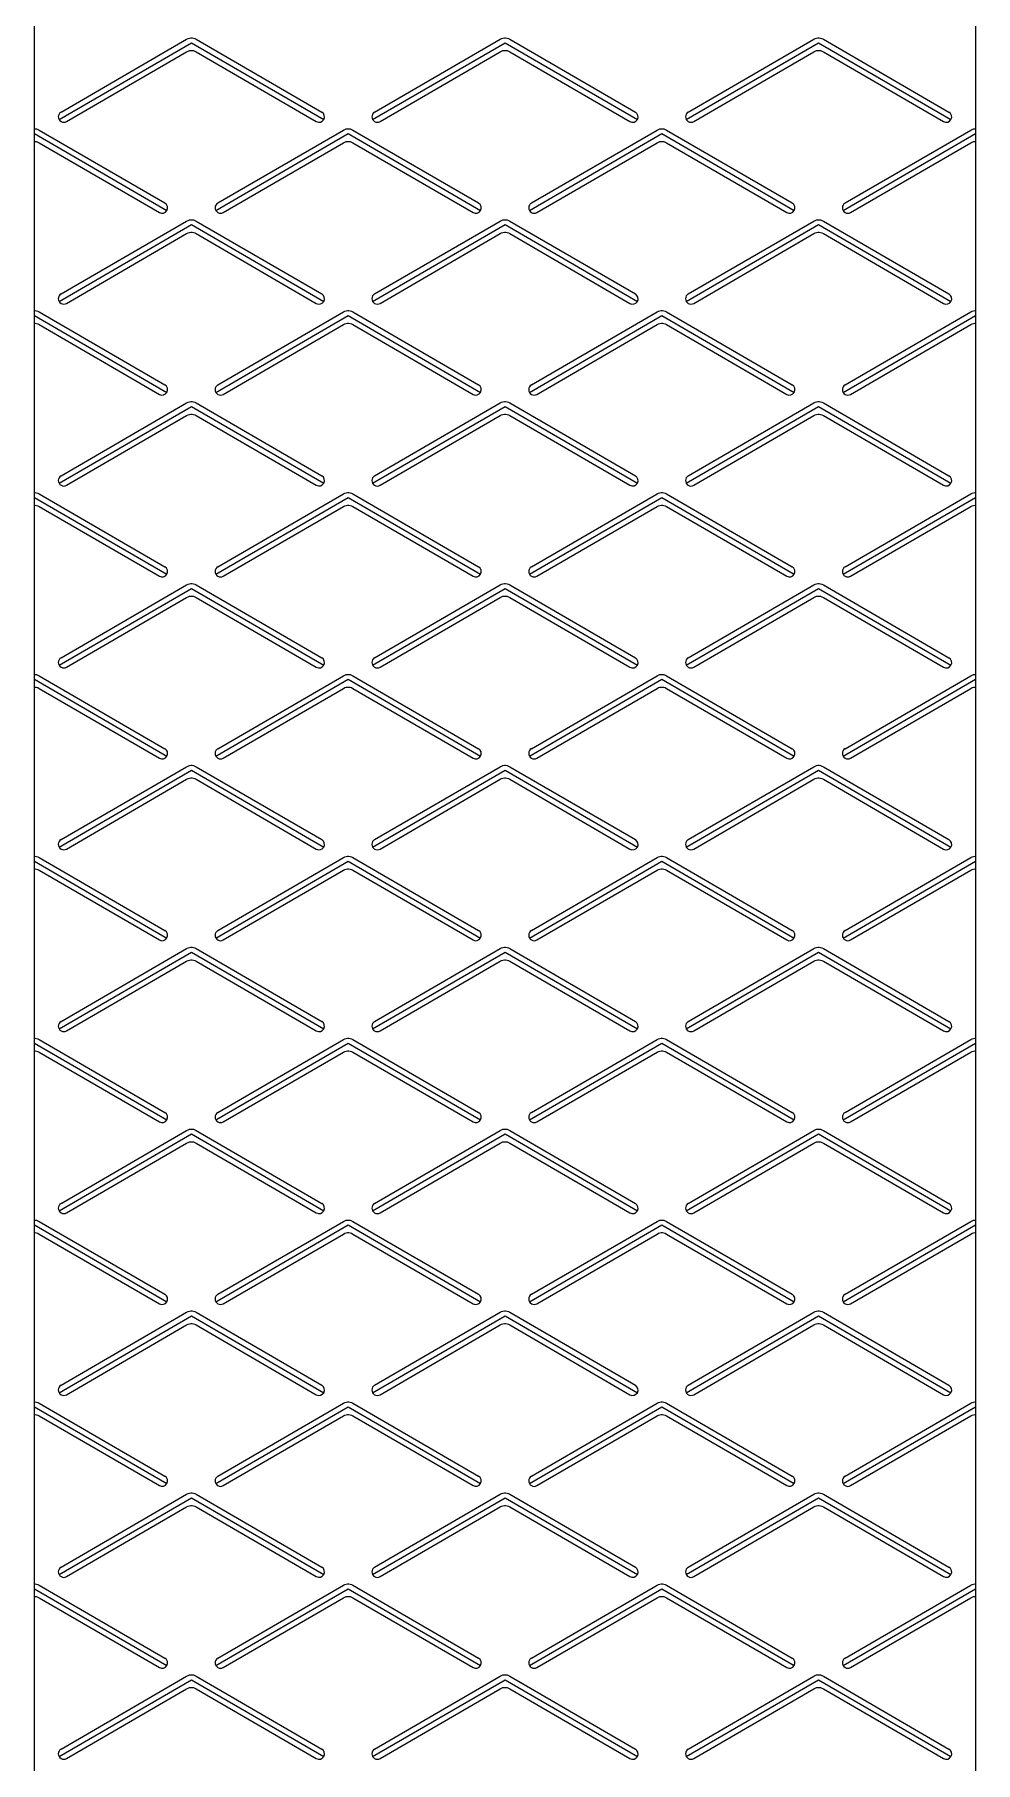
# Model space of a CAD drawing. Header units: metres. Extents: x 0 to 22, y 0 to 162.
# Drawn here: x 0 to 21.54, y 40.58 to 80.15 of the extents above; entities that cross this region are included whole.
import ezdxf

# ---------------------------------------------------------------- set-up
doc = ezdxf.new("R2010")
doc.units = ezdxf.units.M
doc.layers.add('TOP', color=1, linetype='Continuous', lineweight=0)

msp = doc.modelspace()

# ---------------------------------------------------------------- linework, layer by layer
at = {"layer": 'TOP'}
for p, q in [((0.56, 78.2), (3.59, 79.959)), ((0.606, 78.371), (3.482, 80.04)), ((3.482, 80.04), (3.513, 80.056)), ((3.513, 80.056), (3.544, 80.066)), ((3.544, 80.066), (3.575, 80.071)), ((3.575, 80.071), (3.605, 80.071)), ((3.59, 79.959), (6.62, 78.2)), ((3.605, 80.071), (3.636, 80.066)), ((3.636, 80.066), (3.667, 80.056)), ((3.667, 80.056), (3.698, 80.04)), ((3.698, 80.04), (6.574, 78.371)), ((7.74, 78.2), (10.77, 79.959)), ((7.786, 78.371), (10.662, 80.04)), ((10.662, 80.04), (10.693, 80.056)), ((10.693, 80.056), (10.724, 80.066)), ((10.724, 80.066), (10.755, 80.071)), ((10.755, 80.071), (10.785, 80.071)), ((10.77, 79.959), (13.8, 78.2)), ((10.785, 80.071), (10.816, 80.066)), ((10.816, 80.066), (10.847, 80.056)), ((10.847, 80.056), (10.878, 80.04)), ((10.878, 80.04), (13.754, 78.371)), ((14.92, 78.2), (17.95, 79.959)), ((14.966, 78.371), (17.842, 80.04)), ((17.842, 80.04), (17.873, 80.056)), ((17.873, 80.056), (17.904, 80.066)), ((17.904, 80.066), (17.935, 80.071)), ((17.935, 80.071), (17.965, 80.071)), ((17.95, 79.959), (20.98, 78.2)), ((17.965, 80.071), (17.996, 80.066)), ((17.996, 80.066), (18.027, 80.056)), ((18.027, 80.056), (18.058, 80.04)), ((18.058, 80.04), (20.934, 78.371)), ((0.731, 78.154), (3.482, 79.752)), ((3.482, 79.752), (3.513, 79.767)), ((3.513, 79.767), (3.544, 79.777)), ((3.544, 79.777), (3.575, 79.783)), ((3.575, 79.783), (3.605, 79.783)), ((3.605, 79.783), (3.636, 79.777)), ((3.636, 79.777), (3.667, 79.767)), ((3.667, 79.767), (3.698, 79.752)), ((3.698, 79.752), (6.449, 78.154)), ((7.911, 78.154), (10.662, 79.752)), ((10.662, 79.752), (10.693, 79.767)), ((10.693, 79.767), (10.724, 79.777)), ((10.724, 79.777), (10.755, 79.783)), ((10.755, 79.783), (10.785, 79.783)), ((10.785, 79.783), (10.816, 79.777)), ((10.816, 79.777), (10.847, 79.767)), ((10.847, 79.767), (10.878, 79.752)), ((10.878, 79.752), (13.629, 78.154)), ((15.091, 78.154), (17.842, 79.752)), ((17.842, 79.752), (17.873, 79.767)), ((17.873, 79.767), (17.904, 79.777)), ((17.904, 79.777), (17.935, 79.783)), ((17.935, 79.783), (17.965, 79.783)), ((17.965, 79.783), (17.996, 79.777)), ((17.996, 79.777), (18.027, 79.767)), ((18.027, 79.767), (18.058, 79.752)), ((18.058, 79.752), (20.809, 78.154)), ((0.015, 77.989), (0.046, 77.984)), ((0.046, 77.984), (0.077, 77.974)), ((0.077, 77.974), (0.108, 77.958)), ((0.108, 77.958), (2.984, 76.289)), ((4.196, 76.289), (7.072, 77.958)), ((7.072, 77.958), (7.103, 77.974)), ((7.103, 77.974), (7.134, 77.984)), ((7.134, 77.984), (7.165, 77.989)), ((7.165, 77.989), (7.195, 77.989)), ((7.195, 77.989), (7.226, 77.984)), ((7.226, 77.984), (7.257, 77.974)), ((7.257, 77.974), (7.288, 77.958)), ((7.288, 77.958), (10.164, 76.289)), ((11.376, 76.289), (14.252, 77.958)), ((14.252, 77.958), (14.283, 77.974)), ((14.283, 77.974), (14.314, 77.984)), ((14.314, 77.984), (14.345, 77.989)), ((14.345, 77.989), (14.375, 77.989)), ((14.375, 77.989), (14.406, 77.984)), ((14.406, 77.984), (14.437, 77.974)), ((14.437, 77.974), (14.468, 77.958)), ((14.468, 77.958), (17.344, 76.289)), ((18.556, 76.289), (21.432, 77.958)), ((21.432, 77.958), (21.463, 77.974)), ((21.463, 77.974), (21.494, 77.984)), ((21.494, 77.984), (21.525, 77.989)), ((0, 77.877), (3.03, 76.118)), ((0.015, 77.7), (0.046, 77.695)), ((0.046, 77.695), (0.077, 77.685)), ((0.077, 77.685), (0.108, 77.67)), ((0.108, 77.67), (2.859, 76.072)), ((4.15, 76.118), (7.18, 77.877)), ((4.321, 76.072), (7.072, 77.67)), ((7.072, 77.67), (7.103, 77.685)), ((7.103, 77.685), (7.134, 77.695)), ((7.134, 77.695), (7.165, 77.7)), ((7.165, 77.7), (7.195, 77.7)), ((7.18, 77.877), (10.21, 76.118)), ((7.195, 77.7), (7.226, 77.695)), ((7.226, 77.695), (7.257, 77.685)), ((7.257, 77.685), (7.288, 77.67)), ((7.288, 77.67), (10.039, 76.072)), ((11.33, 76.118), (14.36, 77.877)), ((11.501, 76.072), (14.252, 77.67)), ((14.252, 77.67), (14.283, 77.685)), ((14.283, 77.685), (14.314, 77.695)), ((14.314, 77.695), (14.345, 77.7)), ((14.345, 77.7), (14.375, 77.7)), ((14.36, 77.877), (17.39, 76.118)), ((14.375, 77.7), (14.406, 77.695)), ((14.406, 77.695), (14.437, 77.685)), ((14.437, 77.685), (14.468, 77.67)), ((14.468, 77.67), (17.219, 76.072)), ((18.51, 76.118), (21.54, 77.877)), ((18.681, 76.072), (21.432, 77.67)), ((21.432, 77.67), (21.463, 77.685)), ((21.463, 77.685), (21.494, 77.695)), ((21.494, 77.695), (21.525, 77.7)), ((0.56, 74.036), (3.59, 75.795)), ((0.606, 74.206), (3.482, 75.876)), ((0.731, 73.99), (3.482, 75.587)), ((3.482, 75.876), (3.513, 75.891)), ((3.482, 75.587), (3.513, 75.603)), ((3.513, 75.891), (3.544, 75.902)), ((3.513, 75.603), (3.544, 75.613)), ((3.544, 75.902), (3.575, 75.907)), ((3.544, 75.613), (3.575, 75.618)), ((3.575, 75.907), (3.605, 75.907)), ((3.575, 75.618), (3.605, 75.618)), ((3.59, 75.795), (6.62, 74.036)), ((3.605, 75.907), (3.636, 75.902)), ((3.605, 75.618), (3.636, 75.613)), ((3.636, 75.902), (3.667, 75.891)), ((3.636, 75.613), (3.667, 75.603)), ((3.667, 75.891), (3.698, 75.876)), ((3.667, 75.603), (3.698, 75.587)), ((3.698, 75.876), (6.574, 74.206)), ((3.698, 75.587), (6.449, 73.99)), ((7.74, 74.036), (10.77, 75.795)), ((7.786, 74.206), (10.662, 75.876)), ((7.911, 73.99), (10.662, 75.587)), ((10.662, 75.876), (10.693, 75.891)), ((10.662, 75.587), (10.693, 75.603)), ((10.693, 75.891), (10.724, 75.902)), ((10.693, 75.603), (10.724, 75.613)), ((10.724, 75.902), (10.755, 75.907)), ((10.724, 75.613), (10.755, 75.618)), ((10.755, 75.907), (10.785, 75.907)), ((10.755, 75.618), (10.785, 75.618)), ((10.77, 75.795), (13.8, 74.036)), ((10.785, 75.907), (10.816, 75.902)), ((10.785, 75.618), (10.816, 75.613)), ((10.816, 75.902), (10.847, 75.891)), ((10.816, 75.613), (10.847, 75.603)), ((10.847, 75.891), (10.878, 75.876)), ((10.847, 75.603), (10.878, 75.587)), ((10.878, 75.876), (13.754, 74.206)), ((10.878, 75.587), (13.629, 73.99)), ((14.92, 74.036), (17.95, 75.795)), ((14.966, 74.206), (17.842, 75.876)), ((15.091, 73.99), (17.842, 75.587)), ((17.842, 75.876), (17.873, 75.891)), ((17.842, 75.587), (17.873, 75.603)), ((17.873, 75.891), (17.904, 75.902)), ((17.873, 75.603), (17.904, 75.613)), ((17.904, 75.902), (17.935, 75.907)), ((17.904, 75.613), (17.935, 75.618)), ((17.935, 75.907), (17.965, 75.907)), ((17.935, 75.618), (17.965, 75.618)), ((17.95, 75.795), (20.98, 74.036)), ((17.965, 75.907), (17.996, 75.902)), ((17.965, 75.618), (17.996, 75.613)), ((17.996, 75.902), (18.027, 75.891)), ((17.996, 75.613), (18.027, 75.603)), ((18.027, 75.891), (18.058, 75.876)), ((18.027, 75.603), (18.058, 75.587)), ((18.058, 75.876), (20.934, 74.206)), ((18.058, 75.587), (20.809, 73.99)), ((0, 73.712), (3.03, 71.953)), ((0.015, 73.825), (0.046, 73.82)), ((0.046, 73.82), (0.077, 73.809)), ((0.077, 73.809), (0.108, 73.794)), ((0.108, 73.794), (2.984, 72.124)), ((4.15, 71.953), (7.18, 73.712)), ((4.196, 72.124), (7.072, 73.794)), ((7.072, 73.794), (7.103, 73.809)), ((7.103, 73.809), (7.134, 73.82)), ((7.134, 73.82), (7.165, 73.825)), ((7.165, 73.825), (7.195, 73.825)), ((7.18, 73.712), (10.21, 71.953)), ((7.195, 73.825), (7.226, 73.82)), ((7.226, 73.82), (7.257, 73.809)), ((7.257, 73.809), (7.288, 73.794)), ((7.288, 73.794), (10.164, 72.124)), ((11.33, 71.953), (14.36, 73.712)), ((11.376, 72.124), (14.252, 73.794)), ((14.252, 73.794), (14.283, 73.809)), ((14.283, 73.809), (14.314, 73.82)), ((14.314, 73.82), (14.345, 73.825)), ((14.345, 73.825), (14.375, 73.825)), ((14.36, 73.712), (17.39, 71.953)), ((14.375, 73.825), (14.406, 73.82)), ((14.406, 73.82), (14.437, 73.809)), ((14.437, 73.809), (14.468, 73.794)), ((14.468, 73.794), (17.344, 72.124)), ((18.51, 71.953), (21.54, 73.712)), ((18.556, 72.124), (21.432, 73.794)), ((21.432, 73.794), (21.463, 73.809)), ((21.463, 73.809), (21.494, 73.82)), ((21.494, 73.82), (21.525, 73.825)), ((0.015, 73.536), (0.046, 73.531)), ((0.046, 73.531), (0.077, 73.521)), ((0.077, 73.521), (0.108, 73.505)), ((0.108, 73.505), (2.859, 71.908)), ((4.321, 71.908), (7.072, 73.505)), ((7.072, 73.505), (7.103, 73.521)), ((7.103, 73.521), (7.134, 73.531)), ((7.134, 73.531), (7.165, 73.536)), ((7.165, 73.536), (7.195, 73.536)), ((7.195, 73.536), (7.226, 73.531)), ((7.226, 73.531), (7.257, 73.521)), ((7.257, 73.521), (7.288, 73.505)), ((7.288, 73.505), (10.039, 71.908)), ((11.501, 71.908), (14.252, 73.505)), ((14.252, 73.505), (14.283, 73.521)), ((14.283, 73.521), (14.314, 73.531)), ((14.314, 73.531), (14.345, 73.536)), ((14.345, 73.536), (14.375, 73.536)), ((14.375, 73.536), (14.406, 73.531)), ((14.406, 73.531), (14.437, 73.521)), ((14.437, 73.521), (14.468, 73.505)), ((14.468, 73.505), (17.219, 71.908)), ((18.681, 71.908), (21.432, 73.505)), ((21.432, 73.505), (21.463, 73.521)), ((21.463, 73.521), (21.494, 73.531)), ((21.494, 73.531), (21.525, 73.536)), ((0.56, 69.871), (3.59, 71.63)), ((0.606, 70.042), (3.482, 71.712)), ((3.482, 71.712), (3.513, 71.727)), ((3.513, 71.727), (3.544, 71.737)), ((3.544, 71.737), (3.575, 71.742)), ((3.575, 71.742), (3.605, 71.742)), ((3.59, 71.63), (6.62, 69.871)), ((3.605, 71.742), (3.636, 71.737)), ((3.636, 71.737), (3.667, 71.727)), ((3.667, 71.727), (3.698, 71.712)), ((3.698, 71.712), (6.574, 70.042)), ((7.74, 69.871), (10.77, 71.63)), ((7.786, 70.042), (10.662, 71.712)), ((10.662, 71.712), (10.693, 71.727)), ((10.693, 71.727), (10.724, 71.737)), ((10.724, 71.737), (10.755, 71.742)), ((10.755, 71.742), (10.785, 71.742)), ((10.77, 71.63), (13.8, 69.871)), ((10.785, 71.742), (10.816, 71.737)), ((10.816, 71.737), (10.847, 71.727)), ((10.847, 71.727), (10.878, 71.712)), ((10.878, 71.712), (13.754, 70.042)), ((14.92, 69.871), (17.95, 71.63)), ((14.966, 70.042), (17.842, 71.712)), ((17.842, 71.712), (17.873, 71.727)), ((17.873, 71.727), (17.904, 71.737)), ((17.904, 71.737), (17.935, 71.742)), ((17.935, 71.742), (17.965, 71.742)), ((17.95, 71.63), (20.98, 69.871)), ((17.965, 71.742), (17.996, 71.737)), ((17.996, 71.737), (18.027, 71.727)), ((18.027, 71.727), (18.058, 71.712)), ((18.058, 71.712), (20.934, 70.042)), ((0.731, 69.826), (3.482, 71.423)), ((3.482, 71.423), (3.513, 71.438)), ((3.513, 71.438), (3.544, 71.449)), ((3.544, 71.449), (3.575, 71.454)), ((3.575, 71.454), (3.605, 71.454)), ((3.605, 71.454), (3.636, 71.449)), ((3.636, 71.449), (3.667, 71.438)), ((3.667, 71.438), (3.698, 71.423)), ((3.698, 71.423), (6.449, 69.826)), ((7.911, 69.826), (10.662, 71.423)), ((10.662, 71.423), (10.693, 71.438)), ((10.693, 71.438), (10.724, 71.449)), ((10.724, 71.449), (10.755, 71.454)), ((10.755, 71.454), (10.785, 71.454)), ((10.785, 71.454), (10.816, 71.449)), ((10.816, 71.449), (10.847, 71.438)), ((10.847, 71.438), (10.878, 71.423)), ((10.878, 71.423), (13.629, 69.826)), ((15.091, 69.826), (17.842, 71.423)), ((17.842, 71.423), (17.873, 71.438)), ((17.873, 71.438), (17.904, 71.449)), ((17.904, 71.449), (17.935, 71.454)), ((17.935, 71.454), (17.965, 71.454)), ((17.965, 71.454), (17.996, 71.449)), ((17.996, 71.449), (18.027, 71.438)), ((18.027, 71.438), (18.058, 71.423)), ((18.058, 71.423), (20.809, 69.826)), ((0.015, 69.66), (0.046, 69.655)), ((0.046, 69.655), (0.077, 69.645)), ((0.077, 69.645), (0.108, 69.63)), ((0.108, 69.63), (2.984, 67.96)), ((4.196, 67.96), (7.072, 69.63)), ((7.072, 69.63), (7.103, 69.645)), ((7.103, 69.645), (7.134, 69.655)), ((7.134, 69.655), (7.165, 69.66)), ((7.165, 69.66), (7.195, 69.66)), ((7.195, 69.66), (7.226, 69.655)), ((7.226, 69.655), (7.257, 69.645)), ((7.257, 69.645), (7.288, 69.63)), ((7.288, 69.63), (10.164, 67.96)), ((11.376, 67.96), (14.252, 69.63)), ((14.252, 69.63), (14.283, 69.645)), ((14.283, 69.645), (14.314, 69.655)), ((14.314, 69.655), (14.345, 69.66)), ((14.345, 69.66), (14.375, 69.66)), ((14.375, 69.66), (14.406, 69.655)), ((14.406, 69.655), (14.437, 69.645)), ((14.437, 69.645), (14.468, 69.63)), ((14.468, 69.63), (17.344, 67.96)), ((18.556, 67.96), (21.432, 69.63)), ((21.432, 69.63), (21.463, 69.645)), ((21.463, 69.645), (21.494, 69.655)), ((21.494, 69.655), (21.525, 69.66)), ((0, 69.548), (3.03, 67.789)), ((0.015, 69.372), (0.046, 69.366)), ((0.046, 69.366), (0.077, 69.356)), ((0.077, 69.356), (0.108, 69.341)), ((0.108, 69.341), (2.859, 67.743)), ((4.15, 67.789), (7.18, 69.548)), ((4.321, 67.743), (7.072, 69.341)), ((7.072, 69.341), (7.103, 69.356)), ((7.103, 69.356), (7.134, 69.366)), ((7.134, 69.366), (7.165, 69.372)), ((7.165, 69.372), (7.195, 69.372)), ((7.18, 69.548), (10.21, 67.789)), ((7.195, 69.372), (7.226, 69.366)), ((7.226, 69.366), (7.257, 69.356)), ((7.257, 69.356), (7.288, 69.341)), ((7.288, 69.341), (10.039, 67.743)), ((11.33, 67.789), (14.36, 69.548)), ((11.501, 67.743), (14.252, 69.341)), ((14.252, 69.341), (14.283, 69.356)), ((14.283, 69.356), (14.314, 69.366)), ((14.314, 69.366), (14.345, 69.372)), ((14.345, 69.372), (14.375, 69.372)), ((14.36, 69.548), (17.39, 67.789)), ((14.375, 69.372), (14.406, 69.366)), ((14.406, 69.366), (14.437, 69.356)), ((14.437, 69.356), (14.468, 69.341)), ((14.468, 69.341), (17.219, 67.743)), ((18.51, 67.789), (21.54, 69.548)), ((18.681, 67.743), (21.432, 69.341)), ((21.432, 69.341), (21.463, 69.356)), ((21.463, 69.356), (21.494, 69.366)), ((21.494, 69.366), (21.525, 69.372)), ((0.56, 65.707), (3.59, 67.466)), ((0.606, 65.878), (3.482, 67.547)), ((0.731, 65.661), (3.482, 67.259)), ((3.482, 67.547), (3.513, 67.563)), ((3.482, 67.259), (3.513, 67.274)), ((3.513, 67.563), (3.544, 67.573)), ((3.513, 67.274), (3.544, 67.284)), ((3.544, 67.573), (3.575, 67.578)), ((3.544, 67.284), (3.575, 67.289)), ((3.575, 67.578), (3.605, 67.578)), ((3.575, 67.289), (3.605, 67.289)), ((3.59, 67.466), (6.62, 65.707)), ((3.605, 67.578), (3.636, 67.573)), ((3.605, 67.289), (3.636, 67.284)), ((3.636, 67.573), (3.667, 67.563)), ((3.636, 67.284), (3.667, 67.274)), ((3.667, 67.563), (3.698, 67.547)), ((3.667, 67.274), (3.698, 67.259)), ((3.698, 67.547), (6.574, 65.878)), ((3.698, 67.259), (6.449, 65.661)), ((7.74, 65.707), (10.77, 67.466)), ((7.786, 65.878), (10.662, 67.547)), ((7.911, 65.661), (10.662, 67.259)), ((10.662, 67.547), (10.693, 67.563)), ((10.662, 67.259), (10.693, 67.274)), ((10.693, 67.563), (10.724, 67.573)), ((10.693, 67.274), (10.724, 67.284)), ((10.724, 67.573), (10.755, 67.578)), ((10.724, 67.284), (10.755, 67.289)), ((10.755, 67.578), (10.785, 67.578)), ((10.755, 67.289), (10.785, 67.289)), ((10.77, 67.466), (13.8, 65.707)), ((10.785, 67.578), (10.816, 67.573)), ((10.785, 67.289), (10.816, 67.284)), ((10.816, 67.573), (10.847, 67.563)), ((10.816, 67.284), (10.847, 67.274)), ((10.847, 67.563), (10.878, 67.547)), ((10.847, 67.274), (10.878, 67.259)), ((10.878, 67.547), (13.754, 65.878)), ((10.878, 67.259), (13.629, 65.661)), ((14.92, 65.707), (17.95, 67.466)), ((14.966, 65.878), (17.842, 67.547)), ((15.091, 65.661), (17.842, 67.259)), ((17.842, 67.547), (17.873, 67.563)), ((17.842, 67.259), (17.873, 67.274)), ((17.873, 67.563), (17.904, 67.573)), ((17.873, 67.274), (17.904, 67.284)), ((17.904, 67.573), (17.935, 67.578)), ((17.904, 67.284), (17.935, 67.289)), ((17.935, 67.578), (17.965, 67.578)), ((17.935, 67.289), (17.965, 67.289)), ((17.95, 67.466), (20.98, 65.707)), ((17.965, 67.578), (17.996, 67.573)), ((17.965, 67.289), (17.996, 67.284)), ((17.996, 67.573), (18.027, 67.563)), ((17.996, 67.284), (18.027, 67.274)), ((18.027, 67.563), (18.058, 67.547)), ((18.027, 67.274), (18.058, 67.259)), ((18.058, 67.547), (20.934, 65.878)), ((18.058, 67.259), (20.809, 65.661)), ((0, 65.384), (3.03, 63.625)), ((0.015, 65.496), (0.046, 65.491)), ((0.046, 65.491), (0.077, 65.481)), ((0.077, 65.481), (0.108, 65.465)), ((0.108, 65.465), (2.984, 63.795)), ((4.15, 63.625), (7.18, 65.384)), ((4.196, 63.795), (7.072, 65.465)), ((7.072, 65.465), (7.103, 65.481)), ((7.103, 65.481), (7.134, 65.491)), ((7.134, 65.491), (7.165, 65.496)), ((7.165, 65.496), (7.195, 65.496)), ((7.18, 65.384), (10.21, 63.625)), ((7.195, 65.496), (7.226, 65.491)), ((7.226, 65.491), (7.257, 65.481)), ((7.257, 65.481), (7.288, 65.465)), ((7.288, 65.465), (10.164, 63.795)), ((11.33, 63.625), (14.36, 65.384)), ((11.376, 63.795), (14.252, 65.465)), ((14.252, 65.465), (14.283, 65.481)), ((14.283, 65.481), (14.314, 65.491)), ((14.314, 65.491), (14.345, 65.496)), ((14.345, 65.496), (14.375, 65.496)), ((14.36, 65.384), (17.39, 63.625)), ((14.375, 65.496), (14.406, 65.491)), ((14.406, 65.491), (14.437, 65.481)), ((14.437, 65.481), (14.468, 65.465)), ((14.468, 65.465), (17.344, 63.795)), ((18.51, 63.625), (21.54, 65.384)), ((18.556, 63.795), (21.432, 65.465)), ((21.432, 65.465), (21.463, 65.481)), ((21.463, 65.481), (21.494, 65.491)), ((21.494, 65.491), (21.525, 65.496)), ((0.015, 65.207), (0.046, 65.202)), ((0.046, 65.202), (0.077, 65.192)), ((0.077, 65.192), (0.108, 65.176)), ((0.108, 65.176), (2.859, 63.579)), ((4.321, 63.579), (7.072, 65.176)), ((7.072, 65.176), (7.103, 65.192)), ((7.103, 65.192), (7.134, 65.202)), ((7.134, 65.202), (7.165, 65.207)), ((7.165, 65.207), (7.195, 65.207)), ((7.195, 65.207), (7.226, 65.202)), ((7.226, 65.202), (7.257, 65.192)), ((7.257, 65.192), (7.288, 65.176)), ((7.288, 65.176), (10.039, 63.579)), ((11.501, 63.579), (14.252, 65.176)), ((14.252, 65.176), (14.283, 65.192)), ((14.283, 65.192), (14.314, 65.202)), ((14.314, 65.202), (14.345, 65.207)), ((14.345, 65.207), (14.375, 65.207)), ((14.375, 65.207), (14.406, 65.202)), ((14.406, 65.202), (14.437, 65.192)), ((14.437, 65.192), (14.468, 65.176)), ((14.468, 65.176), (17.219, 63.579)), ((18.681, 63.579), (21.432, 65.176)), ((21.432, 65.176), (21.463, 65.192)), ((21.463, 65.192), (21.494, 65.202)), ((21.494, 65.202), (21.525, 65.207)), ((0.56, 61.543), (3.59, 63.301)), ((0.606, 61.713), (3.482, 63.383)), ((3.482, 63.383), (3.513, 63.398)), ((3.513, 63.398), (3.544, 63.409)), ((3.544, 63.409), (3.575, 63.414)), ((3.575, 63.414), (3.605, 63.414)), ((3.59, 63.301), (6.62, 61.543)), ((3.605, 63.414), (3.636, 63.409)), ((3.636, 63.409), (3.667, 63.398)), ((3.667, 63.398), (3.698, 63.383)), ((3.698, 63.383), (6.574, 61.713)), ((7.74, 61.543), (10.77, 63.301)), ((7.786, 61.713), (10.662, 63.383)), ((10.662, 63.383), (10.693, 63.398)), ((10.693, 63.398), (10.724, 63.409)), ((10.724, 63.409), (10.755, 63.414)), ((10.755, 63.414), (10.785, 63.414)), ((10.77, 63.301), (13.8, 61.543)), ((10.785, 63.414), (10.816, 63.409)), ((10.816, 63.409), (10.847, 63.398)), ((10.847, 63.398), (10.878, 63.383)), ((10.878, 63.383), (13.754, 61.713)), ((14.92, 61.543), (17.95, 63.301)), ((14.966, 61.713), (17.842, 63.383)), ((17.842, 63.383), (17.873, 63.398)), ((17.873, 63.398), (17.904, 63.409)), ((17.904, 63.409), (17.935, 63.414)), ((17.935, 63.414), (17.965, 63.414)), ((17.95, 63.301), (20.98, 61.543)), ((17.965, 63.414), (17.996, 63.409)), ((17.996, 63.409), (18.027, 63.398)), ((18.027, 63.398), (18.058, 63.383)), ((18.058, 63.383), (20.934, 61.713)), ((0.731, 61.497), (3.482, 63.094)), ((3.482, 63.094), (3.513, 63.11)), ((3.513, 63.11), (3.544, 63.12)), ((3.544, 63.12), (3.575, 63.125)), ((3.575, 63.125), (3.605, 63.125)), ((3.605, 63.125), (3.636, 63.12)), ((3.636, 63.12), (3.667, 63.11)), ((3.667, 63.11), (3.698, 63.094)), ((3.698, 63.094), (6.449, 61.497)), ((7.911, 61.497), (10.662, 63.094)), ((10.662, 63.094), (10.693, 63.11)), ((10.693, 63.11), (10.724, 63.12)), ((10.724, 63.12), (10.755, 63.125)), ((10.755, 63.125), (10.785, 63.125)), ((10.785, 63.125), (10.816, 63.12)), ((10.816, 63.12), (10.847, 63.11)), ((10.847, 63.11), (10.878, 63.094)), ((10.878, 63.094), (13.629, 61.497)), ((15.091, 61.497), (17.842, 63.094)), ((17.842, 63.094), (17.873, 63.11)), ((17.873, 63.11), (17.904, 63.12)), ((17.904, 63.12), (17.935, 63.125)), ((17.935, 63.125), (17.965, 63.125)), ((17.965, 63.125), (17.996, 63.12)), ((17.996, 63.12), (18.027, 63.11)), ((18.027, 63.11), (18.058, 63.094)), ((18.058, 63.094), (20.809, 61.497)), ((0.015, 61.331), (0.046, 61.326)), ((0.046, 61.326), (0.077, 61.316)), ((7.103, 61.316), (7.134, 61.326)), ((7.134, 61.326), (7.165, 61.331)), ((7.165, 61.331), (7.195, 61.331)), ((7.195, 61.331), (7.226, 61.326)), ((7.226, 61.326), (7.257, 61.316)), ((14.283, 61.316), (14.314, 61.326)), ((14.314, 61.326), (14.345, 61.331)), ((14.345, 61.331), (14.375, 61.331)), ((14.375, 61.331), (14.406, 61.326)), ((14.406, 61.326), (14.437, 61.316)), ((21.463, 61.316), (21.494, 61.326)), ((21.494, 61.326), (21.525, 61.331)), ((0, 61.219), (3.03, 59.46)), ((0.015, 61.043), (0.046, 61.038)), ((0.046, 61.038), (0.077, 61.027)), ((0.077, 61.316), (0.108, 61.301)), ((0.077, 61.027), (0.108, 61.012)), ((0.108, 61.301), (2.984, 59.631)), ((0.108, 61.012), (2.859, 59.415)), ((4.15, 59.46), (7.18, 61.219)), ((4.196, 59.631), (7.072, 61.301)), ((4.321, 59.415), (7.072, 61.012)), ((7.072, 61.301), (7.103, 61.316)), ((7.072, 61.012), (7.103, 61.027)), ((7.103, 61.027), (7.134, 61.038)), ((7.134, 61.038), (7.165, 61.043)), ((7.165, 61.043), (7.195, 61.043)), ((7.18, 61.219), (10.21, 59.46)), ((7.195, 61.043), (7.226, 61.038)), ((7.226, 61.038), (7.257, 61.027)), ((7.257, 61.316), (7.288, 61.301)), ((7.257, 61.027), (7.288, 61.012)), ((7.288, 61.301), (10.164, 59.631)), ((7.288, 61.012), (10.039, 59.415)), ((11.33, 59.46), (14.36, 61.219)), ((11.376, 59.631), (14.252, 61.301)), ((11.501, 59.415), (14.252, 61.012)), ((14.252, 61.301), (14.283, 61.316)), ((14.252, 61.012), (14.283, 61.027)), ((14.283, 61.027), (14.314, 61.038)), ((14.314, 61.038), (14.345, 61.043)), ((14.345, 61.043), (14.375, 61.043)), ((14.36, 61.219), (17.39, 59.46)), ((14.375, 61.043), (14.406, 61.038)), ((14.406, 61.038), (14.437, 61.027)), ((14.437, 61.316), (14.468, 61.301)), ((14.437, 61.027), (14.468, 61.012)), ((14.468, 61.301), (17.344, 59.631)), ((14.468, 61.012), (17.219, 59.415)), ((18.51, 59.46), (21.54, 61.219)), ((18.556, 59.631), (21.432, 61.301)), ((18.681, 59.415), (21.432, 61.012)), ((21.432, 61.301), (21.463, 61.316)), ((21.432, 61.012), (21.463, 61.027)), ((21.463, 61.027), (21.494, 61.038)), ((21.494, 61.038), (21.525, 61.043)), ((0.56, 57.378), (3.59, 59.137)), ((0.606, 57.549), (3.482, 59.219)), ((3.482, 59.219), (3.513, 59.234)), ((3.513, 59.234), (3.544, 59.244)), ((3.513, 58.945), (3.544, 58.955)), ((3.544, 59.244), (3.575, 59.249)), ((3.544, 58.955), (3.575, 58.961)), ((3.575, 59.249), (3.605, 59.249)), ((3.575, 58.961), (3.605, 58.961)), ((3.59, 59.137), (6.62, 57.378)), ((3.605, 59.249), (3.636, 59.244)), ((3.605, 58.961), (3.636, 58.955)), ((3.636, 59.244), (3.667, 59.234)), ((3.636, 58.955), (3.667, 58.945)), ((3.667, 59.234), (3.698, 59.219)), ((3.698, 59.219), (6.574, 57.549)), ((7.74, 57.378), (10.77, 59.137)), ((7.786, 57.549), (10.662, 59.219)), ((10.662, 59.219), (10.693, 59.234)), ((10.693, 59.234), (10.724, 59.244)), ((10.693, 58.945), (10.724, 58.955)), ((10.724, 59.244), (10.755, 59.249)), ((10.724, 58.955), (10.755, 58.961)), ((10.755, 59.249), (10.785, 59.249)), ((10.755, 58.961), (10.785, 58.961)), ((10.77, 59.137), (13.8, 57.378)), ((10.785, 59.249), (10.816, 59.244)), ((10.785, 58.961), (10.816, 58.955)), ((10.816, 59.244), (10.847, 59.234)), ((10.816, 58.955), (10.847, 58.945)), ((10.847, 59.234), (10.878, 59.219)), ((10.878, 59.219), (13.754, 57.549)), ((14.92, 57.378), (17.95, 59.137)), ((14.966, 57.549), (17.842, 59.219)), ((17.842, 59.219), (17.873, 59.234)), ((17.873, 59.234), (17.904, 59.244)), ((17.873, 58.945), (17.904, 58.955)), ((17.904, 59.244), (17.935, 59.249)), ((17.904, 58.955), (17.935, 58.961)), ((17.935, 59.249), (17.965, 59.249)), ((17.935, 58.961), (17.965, 58.961)), ((17.95, 59.137), (20.98, 57.378)), ((17.965, 59.249), (17.996, 59.244)), ((17.965, 58.961), (17.996, 58.955)), ((17.996, 59.244), (18.027, 59.234)), ((17.996, 58.955), (18.027, 58.945)), ((18.027, 59.234), (18.058, 59.219)), ((18.058, 59.219), (20.934, 57.549)), ((0.731, 57.332), (3.482, 58.93)), ((3.482, 58.93), (3.513, 58.945)), ((3.667, 58.945), (3.698, 58.93)), ((3.698, 58.93), (6.449, 57.332)), ((7.911, 57.332), (10.662, 58.93)), ((10.662, 58.93), (10.693, 58.945)), ((10.847, 58.945), (10.878, 58.93)), ((10.878, 58.93), (13.629, 57.332)), ((15.091, 57.332), (17.842, 58.93)), ((17.842, 58.93), (17.873, 58.945)), ((18.027, 58.945), (18.058, 58.93)), ((18.058, 58.93), (20.809, 57.332)), ((0, 57.055), (3.03, 55.296)), ((0.015, 57.167), (0.046, 57.162)), ((0.046, 57.162), (0.077, 57.152)), ((0.077, 57.152), (0.108, 57.136)), ((0.108, 57.136), (2.984, 55.467)), ((4.15, 55.296), (7.18, 57.055)), ((4.196, 55.467), (7.072, 57.136)), ((7.072, 57.136), (7.103, 57.152)), ((7.103, 57.152), (7.134, 57.162)), ((7.134, 57.162), (7.165, 57.167)), ((7.165, 57.167), (7.195, 57.167)), ((7.18, 57.055), (10.21, 55.296)), ((7.195, 57.167), (7.226, 57.162)), ((7.226, 57.162), (7.257, 57.152)), ((7.257, 57.152), (7.288, 57.136)), ((7.288, 57.136), (10.164, 55.467)), ((11.33, 55.296), (14.36, 57.055)), ((11.376, 55.467), (14.252, 57.136)), ((14.252, 57.136), (14.283, 57.152)), ((14.283, 57.152), (14.314, 57.162)), ((14.314, 57.162), (14.345, 57.167)), ((14.345, 57.167), (14.375, 57.167)), ((14.36, 57.055), (17.39, 55.296)), ((14.375, 57.167), (14.406, 57.162)), ((14.406, 57.162), (14.437, 57.152)), ((14.437, 57.152), (14.468, 57.136)), ((14.468, 57.136), (17.344, 55.467)), ((18.51, 55.296), (21.54, 57.055)), ((18.556, 55.467), (21.432, 57.136)), ((21.432, 57.136), (21.463, 57.152)), ((21.463, 57.152), (21.494, 57.162)), ((21.494, 57.162), (21.525, 57.167)), ((0.015, 56.878), (0.046, 56.873)), ((0.046, 56.873), (0.077, 56.863)), ((0.077, 56.863), (0.108, 56.848)), ((0.108, 56.848), (2.859, 55.25)), ((4.321, 55.25), (7.072, 56.848)), ((7.072, 56.848), (7.103, 56.863)), ((7.103, 56.863), (7.134, 56.873)), ((7.134, 56.873), (7.165, 56.878)), ((7.165, 56.878), (7.195, 56.878)), ((7.195, 56.878), (7.226, 56.873)), ((7.226, 56.873), (7.257, 56.863)), ((7.257, 56.863), (7.288, 56.848)), ((7.288, 56.848), (10.039, 55.25)), ((11.501, 55.25), (14.252, 56.848)), ((14.252, 56.848), (14.283, 56.863)), ((14.283, 56.863), (14.314, 56.873)), ((14.314, 56.873), (14.345, 56.878)), ((14.345, 56.878), (14.375, 56.878)), ((14.375, 56.878), (14.406, 56.873)), ((14.406, 56.873), (14.437, 56.863)), ((14.437, 56.863), (14.468, 56.848)), ((14.468, 56.848), (17.219, 55.25)), ((18.681, 55.25), (21.432, 56.848)), ((21.432, 56.848), (21.463, 56.863)), ((21.463, 56.863), (21.494, 56.873)), ((21.494, 56.873), (21.525, 56.878)), ((0.606, 53.385), (3.482, 55.054)), ((3.482, 55.054), (3.513, 55.07)), ((3.513, 55.07), (3.544, 55.08)), ((3.544, 55.08), (3.575, 55.085)), ((3.575, 55.085), (3.605, 55.085)), ((3.605, 55.085), (3.636, 55.08)), ((3.636, 55.08), (3.667, 55.07)), ((3.667, 55.07), (3.698, 55.054)), ((3.698, 55.054), (6.574, 53.385)), ((7.786, 53.385), (10.662, 55.054)), ((10.662, 55.054), (10.693, 55.07)), ((10.693, 55.07), (10.724, 55.08)), ((10.724, 55.08), (10.755, 55.085)), ((10.755, 55.085), (10.785, 55.085)), ((10.785, 55.085), (10.816, 55.08)), ((10.816, 55.08), (10.847, 55.07)), ((10.847, 55.07), (10.878, 55.054)), ((10.878, 55.054), (13.754, 53.385)), ((14.966, 53.385), (17.842, 55.054)), ((17.842, 55.054), (17.873, 55.07)), ((17.873, 55.07), (17.904, 55.08)), ((17.904, 55.08), (17.935, 55.085)), ((17.935, 55.085), (17.965, 55.085)), ((17.965, 55.085), (17.996, 55.08)), ((17.996, 55.08), (18.027, 55.07)), ((18.027, 55.07), (18.058, 55.054)), ((18.058, 55.054), (20.934, 53.385)), ((0.56, 53.214), (3.59, 54.973)), ((0.731, 53.168), (3.482, 54.765)), ((3.482, 54.765), (3.513, 54.781)), ((3.513, 54.781), (3.544, 54.791)), ((3.544, 54.791), (3.575, 54.796)), ((3.575, 54.796), (3.605, 54.796)), ((3.59, 54.973), (6.62, 53.214)), ((3.605, 54.796), (3.636, 54.791)), ((3.636, 54.791), (3.667, 54.781)), ((3.667, 54.781), (3.698, 54.765)), ((3.698, 54.765), (6.449, 53.168)), ((7.74, 53.214), (10.77, 54.973)), ((7.911, 53.168), (10.662, 54.765)), ((10.662, 54.765), (10.693, 54.781)), ((10.693, 54.781), (10.724, 54.791)), ((10.724, 54.791), (10.755, 54.796)), ((10.755, 54.796), (10.785, 54.796)), ((10.77, 54.973), (13.8, 53.214)), ((10.785, 54.796), (10.816, 54.791)), ((10.816, 54.791), (10.847, 54.781)), ((10.847, 54.781), (10.878, 54.765)), ((10.878, 54.765), (13.629, 53.168)), ((14.92, 53.214), (17.95, 54.973)), ((15.091, 53.168), (17.842, 54.765)), ((17.842, 54.765), (17.873, 54.781)), ((17.873, 54.781), (17.904, 54.791)), ((17.904, 54.791), (17.935, 54.796)), ((17.935, 54.796), (17.965, 54.796)), ((17.95, 54.973), (20.98, 53.214)), ((17.965, 54.796), (17.996, 54.791)), ((17.996, 54.791), (18.027, 54.781)), ((18.027, 54.781), (18.058, 54.765)), ((18.058, 54.765), (20.809, 53.168)), ((0, 52.89), (3.03, 51.132)), ((0.015, 53.003), (0.046, 52.998)), ((0.015, 52.714), (0.046, 52.709)), ((0.046, 52.998), (0.077, 52.987)), ((0.046, 52.709), (0.077, 52.699)), ((0.077, 52.987), (0.108, 52.972)), ((0.077, 52.699), (0.108, 52.683)), ((0.108, 52.972), (2.984, 51.302)), ((0.108, 52.683), (2.859, 51.086)), ((4.15, 51.132), (7.18, 52.89)), ((4.196, 51.302), (7.072, 52.972)), ((4.321, 51.086), (7.072, 52.683)), ((7.072, 52.972), (7.103, 52.987)), ((7.072, 52.683), (7.103, 52.699)), ((7.103, 52.987), (7.134, 52.998)), ((7.103, 52.699), (7.134, 52.709)), ((7.134, 52.998), (7.165, 53.003)), ((7.134, 52.709), (7.165, 52.714)), ((7.165, 53.003), (7.195, 53.003)), ((7.165, 52.714), (7.195, 52.714)), ((7.18, 52.89), (10.21, 51.132)), ((7.195, 53.003), (7.226, 52.998)), ((7.195, 52.714), (7.226, 52.709)), ((7.226, 52.998), (7.257, 52.987)), ((7.226, 52.709), (7.257, 52.699)), ((7.257, 52.987), (7.288, 52.972)), ((7.257, 52.699), (7.288, 52.683)), ((7.288, 52.972), (10.164, 51.302)), ((7.288, 52.683), (10.039, 51.086)), ((11.33, 51.132), (14.36, 52.89)), ((11.376, 51.302), (14.252, 52.972)), ((11.501, 51.086), (14.252, 52.683)), ((14.252, 52.972), (14.283, 52.987)), ((14.252, 52.683), (14.283, 52.699)), ((14.283, 52.987), (14.314, 52.998)), ((14.283, 52.699), (14.314, 52.709)), ((14.314, 52.998), (14.345, 53.003)), ((14.314, 52.709), (14.345, 52.714)), ((14.345, 53.003), (14.375, 53.003)), ((14.345, 52.714), (14.375, 52.714)), ((14.36, 52.89), (17.39, 51.132)), ((14.375, 53.003), (14.406, 52.998)), ((14.375, 52.714), (14.406, 52.709)), ((14.406, 52.998), (14.437, 52.987)), ((14.406, 52.709), (14.437, 52.699)), ((14.437, 52.987), (14.468, 52.972)), ((14.437, 52.699), (14.468, 52.683)), ((14.468, 52.972), (17.344, 51.302)), ((14.468, 52.683), (17.219, 51.086)), ((18.51, 51.132), (21.54, 52.89)), ((18.556, 51.302), (21.432, 52.972)), ((18.681, 51.086), (21.432, 52.683)), ((21.432, 52.972), (21.463, 52.987)), ((21.432, 52.683), (21.463, 52.699)), ((21.463, 52.987), (21.494, 52.998)), ((21.463, 52.699), (21.494, 52.709)), ((21.494, 52.998), (21.525, 53.003)), ((21.494, 52.709), (21.525, 52.714)), ((0.56, 49.049), (3.59, 50.808)), ((0.606, 49.22), (3.482, 50.89)), ((3.482, 50.89), (3.513, 50.905)), ((3.513, 50.905), (3.544, 50.915)), ((3.544, 50.915), (3.575, 50.921)), ((3.575, 50.921), (3.605, 50.921)), ((3.59, 50.808), (6.62, 49.049)), ((3.605, 50.921), (3.636, 50.915)), ((3.636, 50.915), (3.667, 50.905)), ((3.667, 50.905), (3.698, 50.89)), ((3.698, 50.89), (6.574, 49.22)), ((7.74, 49.049), (10.77, 50.808)), ((7.786, 49.22), (10.662, 50.89)), ((10.662, 50.89), (10.693, 50.905)), ((10.693, 50.905), (10.724, 50.915)), ((10.724, 50.915), (10.755, 50.921)), ((10.755, 50.921), (10.785, 50.921)), ((10.77, 50.808), (13.8, 49.049)), ((10.785, 50.921), (10.816, 50.915)), ((10.816, 50.915), (10.847, 50.905)), ((10.847, 50.905), (10.878, 50.89)), ((10.878, 50.89), (13.754, 49.22)), ((14.92, 49.049), (17.95, 50.808)), ((14.966, 49.22), (17.842, 50.89)), ((17.842, 50.89), (17.873, 50.905)), ((17.873, 50.905), (17.904, 50.915)), ((17.904, 50.915), (17.935, 50.921)), ((17.935, 50.921), (17.965, 50.921)), ((17.95, 50.808), (20.98, 49.049)), ((17.965, 50.921), (17.996, 50.915)), ((17.996, 50.915), (18.027, 50.905)), ((18.027, 50.905), (18.058, 50.89)), ((18.058, 50.89), (20.934, 49.22)), ((0.731, 49.004), (3.482, 50.601)), ((3.482, 50.601), (3.513, 50.616)), ((3.513, 50.616), (3.544, 50.627)), ((3.544, 50.627), (3.575, 50.632)), ((3.575, 50.632), (3.605, 50.632)), ((3.605, 50.632), (3.636, 50.627)), ((3.636, 50.627), (3.667, 50.616)), ((3.667, 50.616), (3.698, 50.601)), ((3.698, 50.601), (6.449, 49.004)), ((7.911, 49.004), (10.662, 50.601)), ((10.662, 50.601), (10.693, 50.616)), ((10.693, 50.616), (10.724, 50.627)), ((10.724, 50.627), (10.755, 50.632)), ((10.755, 50.632), (10.785, 50.632)), ((10.785, 50.632), (10.816, 50.627)), ((10.816, 50.627), (10.847, 50.616)), ((10.847, 50.616), (10.878, 50.601)), ((10.878, 50.601), (13.629, 49.004)), ((15.091, 49.004), (17.842, 50.601)), ((17.842, 50.601), (17.873, 50.616)), ((17.873, 50.616), (17.904, 50.627)), ((17.904, 50.627), (17.935, 50.632)), ((17.935, 50.632), (17.965, 50.632)), ((17.965, 50.632), (17.996, 50.627)), ((17.996, 50.627), (18.027, 50.616)), ((18.027, 50.616), (18.058, 50.601)), ((18.058, 50.601), (20.809, 49.004)), ((0, 48.726), (3.03, 46.967)), ((0.015, 48.838), (0.046, 48.833)), ((0.046, 48.833), (0.077, 48.823)), ((0.077, 48.823), (0.108, 48.808)), ((0.108, 48.808), (2.984, 47.138)), ((4.15, 46.967), (7.18, 48.726)), ((4.196, 47.138), (7.072, 48.808)), ((7.072, 48.808), (7.103, 48.823)), ((7.103, 48.823), (7.134, 48.833)), ((7.134, 48.833), (7.165, 48.838)), ((7.165, 48.838), (7.195, 48.838)), ((7.18, 48.726), (10.21, 46.967)), ((7.195, 48.838), (7.226, 48.833)), ((7.226, 48.833), (7.257, 48.823)), ((7.257, 48.823), (7.288, 48.808)), ((7.288, 48.808), (10.164, 47.138)), ((11.33, 46.967), (14.36, 48.726)), ((11.376, 47.138), (14.252, 48.808)), ((14.252, 48.808), (14.283, 48.823)), ((14.283, 48.823), (14.314, 48.833)), ((14.314, 48.833), (14.345, 48.838)), ((14.345, 48.838), (14.375, 48.838)), ((14.36, 48.726), (17.39, 46.967)), ((14.375, 48.838), (14.406, 48.833)), ((14.406, 48.833), (14.437, 48.823)), ((14.437, 48.823), (14.468, 48.808)), ((14.468, 48.808), (17.344, 47.138)), ((18.51, 46.967), (21.54, 48.726)), ((18.556, 47.138), (21.432, 48.808)), ((21.432, 48.808), (21.463, 48.823)), ((21.463, 48.823), (21.494, 48.833)), ((21.494, 48.833), (21.525, 48.838)), ((0.015, 48.55), (0.046, 48.545)), ((0.046, 48.545), (0.077, 48.534)), ((0.077, 48.534), (0.108, 48.519)), ((0.108, 48.519), (2.859, 46.921)), ((4.321, 46.921), (7.072, 48.519)), ((7.072, 48.519), (7.103, 48.534)), ((7.103, 48.534), (7.134, 48.545)), ((7.134, 48.545), (7.165, 48.55)), ((7.165, 48.55), (7.195, 48.55)), ((7.195, 48.55), (7.226, 48.545)), ((7.226, 48.545), (7.257, 48.534)), ((7.257, 48.534), (7.288, 48.519)), ((7.288, 48.519), (10.039, 46.921)), ((11.501, 46.921), (14.252, 48.519)), ((14.252, 48.519), (14.283, 48.534)), ((14.283, 48.534), (14.314, 48.545)), ((14.314, 48.545), (14.345, 48.55)), ((14.345, 48.55), (14.375, 48.55)), ((14.375, 48.55), (14.406, 48.545)), ((14.406, 48.545), (14.437, 48.534)), ((14.437, 48.534), (14.468, 48.519)), ((14.468, 48.519), (17.219, 46.921)), ((18.681, 46.921), (21.432, 48.519)), ((21.432, 48.519), (21.463, 48.534)), ((21.463, 48.534), (21.494, 48.545)), ((21.494, 48.545), (21.525, 48.55)), ((0.606, 45.056), (3.482, 46.725)), ((3.482, 46.725), (3.513, 46.741)), ((3.513, 46.741), (3.544, 46.751)), ((3.544, 46.751), (3.575, 46.756)), ((3.575, 46.756), (3.605, 46.756)), ((3.605, 46.756), (3.636, 46.751)), ((3.636, 46.751), (3.667, 46.741)), ((3.667, 46.741), (3.698, 46.725)), ((3.698, 46.725), (6.574, 45.056)), ((7.786, 45.056), (10.662, 46.725)), ((10.662, 46.725), (10.693, 46.741)), ((10.693, 46.741), (10.724, 46.751)), ((10.724, 46.751), (10.755, 46.756)), ((10.755, 46.756), (10.785, 46.756)), ((10.785, 46.756), (10.816, 46.751)), ((10.816, 46.751), (10.847, 46.741)), ((10.847, 46.741), (10.878, 46.725)), ((10.878, 46.725), (13.754, 45.056)), ((14.966, 45.056), (17.842, 46.725)), ((17.842, 46.725), (17.873, 46.741)), ((17.873, 46.741), (17.904, 46.751)), ((17.904, 46.751), (17.935, 46.756)), ((17.935, 46.756), (17.965, 46.756)), ((17.965, 46.756), (17.996, 46.751)), ((17.996, 46.751), (18.027, 46.741)), ((18.027, 46.741), (18.058, 46.725)), ((18.058, 46.725), (20.934, 45.056)), ((0.56, 44.885), (3.59, 46.644)), ((0.731, 44.839), (3.482, 46.437)), ((3.482, 46.437), (3.513, 46.452)), ((3.513, 46.452), (3.544, 46.462)), ((3.544, 46.462), (3.575, 46.467)), ((3.575, 46.467), (3.605, 46.467)), ((3.59, 46.644), (6.62, 44.885)), ((3.605, 46.467), (3.636, 46.462)), ((3.636, 46.462), (3.667, 46.452)), ((3.667, 46.452), (3.698, 46.437)), ((3.698, 46.437), (6.449, 44.839)), ((7.74, 44.885), (10.77, 46.644)), ((7.911, 44.839), (10.662, 46.437)), ((10.662, 46.437), (10.693, 46.452)), ((10.693, 46.452), (10.724, 46.462)), ((10.724, 46.462), (10.755, 46.467)), ((10.755, 46.467), (10.785, 46.467)), ((10.77, 46.644), (13.8, 44.885)), ((10.785, 46.467), (10.816, 46.462)), ((10.816, 46.462), (10.847, 46.452)), ((10.847, 46.452), (10.878, 46.437)), ((10.878, 46.437), (13.629, 44.839)), ((14.92, 44.885), (17.95, 46.644)), ((15.091, 44.839), (17.842, 46.437)), ((17.842, 46.437), (17.873, 46.452)), ((17.873, 46.452), (17.904, 46.462)), ((17.904, 46.462), (17.935, 46.467)), ((17.935, 46.467), (17.965, 46.467)), ((17.95, 46.644), (20.98, 44.885)), ((17.965, 46.467), (17.996, 46.462)), ((17.996, 46.462), (18.027, 46.452)), ((18.027, 46.452), (18.058, 46.437)), ((18.058, 46.437), (20.809, 44.839)), ((0, 44.562), (3.03, 42.803)), ((0.015, 44.674), (0.046, 44.669)), ((0.015, 44.385), (0.046, 44.38)), ((0.046, 44.669), (0.077, 44.659)), ((0.046, 44.38), (0.077, 44.37)), ((0.077, 44.659), (0.108, 44.643)), ((0.077, 44.37), (0.108, 44.355)), ((0.108, 44.643), (2.984, 42.974)), ((0.108, 44.355), (2.859, 42.757)), ((4.15, 42.803), (7.18, 44.562)), ((4.196, 42.974), (7.072, 44.643)), ((4.321, 42.757), (7.072, 44.355)), ((7.072, 44.643), (7.103, 44.659)), ((7.072, 44.355), (7.103, 44.37)), ((7.103, 44.659), (7.134, 44.669)), ((7.103, 44.37), (7.134, 44.38)), ((7.134, 44.669), (7.165, 44.674)), ((7.134, 44.38), (7.165, 44.385)), ((7.165, 44.674), (7.195, 44.674)), ((7.165, 44.385), (7.195, 44.385)), ((7.18, 44.562), (10.21, 42.803)), ((7.195, 44.674), (7.226, 44.669)), ((7.195, 44.385), (7.226, 44.38)), ((7.226, 44.669), (7.257, 44.659)), ((7.226, 44.38), (7.257, 44.37)), ((7.257, 44.659), (7.288, 44.643)), ((7.257, 44.37), (7.288, 44.355)), ((7.288, 44.643), (10.164, 42.974)), ((7.288, 44.355), (10.039, 42.757)), ((11.33, 42.803), (14.36, 44.562)), ((11.376, 42.974), (14.252, 44.643)), ((11.501, 42.757), (14.252, 44.355)), ((14.252, 44.643), (14.283, 44.659)), ((14.252, 44.355), (14.283, 44.37)), ((14.283, 44.659), (14.314, 44.669)), ((14.283, 44.37), (14.314, 44.38)), ((14.314, 44.669), (14.345, 44.674)), ((14.314, 44.38), (14.345, 44.385)), ((14.345, 44.674), (14.375, 44.674)), ((14.345, 44.385), (14.375, 44.385)), ((14.36, 44.562), (17.39, 42.803)), ((14.375, 44.674), (14.406, 44.669)), ((14.375, 44.385), (14.406, 44.38)), ((14.406, 44.669), (14.437, 44.659)), ((14.406, 44.38), (14.437, 44.37)), ((14.437, 44.659), (14.468, 44.643)), ((14.437, 44.37), (14.468, 44.355)), ((14.468, 44.643), (17.344, 42.974)), ((14.468, 44.355), (17.219, 42.757)), ((18.51, 42.803), (21.54, 44.562)), ((18.556, 42.974), (21.432, 44.643)), ((18.681, 42.757), (21.432, 44.355)), ((21.432, 44.643), (21.463, 44.659)), ((21.432, 44.355), (21.463, 44.37)), ((21.463, 44.659), (21.494, 44.669)), ((21.463, 44.37), (21.494, 44.38)), ((21.494, 44.669), (21.525, 44.674)), ((21.494, 44.38), (21.525, 44.385)), ((0.56, 40.721), (3.59, 42.479)), ((0.606, 40.891), (3.482, 42.561)), ((3.482, 42.561), (3.513, 42.576)), ((3.513, 42.576), (3.544, 42.587)), ((3.544, 42.587), (3.575, 42.592)), ((3.575, 42.592), (3.605, 42.592)), ((3.59, 42.479), (6.62, 40.721)), ((3.605, 42.592), (3.636, 42.587)), ((3.636, 42.587), (3.667, 42.576)), ((3.667, 42.576), (3.698, 42.561)), ((3.698, 42.561), (6.574, 40.891)), ((7.74, 40.721), (10.77, 42.479)), ((7.786, 40.891), (10.662, 42.561)), ((10.662, 42.561), (10.693, 42.576)), ((10.693, 42.576), (10.724, 42.587)), ((10.724, 42.587), (10.755, 42.592)), ((10.755, 42.592), (10.785, 42.592)), ((10.77, 42.479), (13.8, 40.721)), ((10.785, 42.592), (10.816, 42.587)), ((10.816, 42.587), (10.847, 42.576)), ((10.847, 42.576), (10.878, 42.561)), ((10.878, 42.561), (13.754, 40.891)), ((14.92, 40.721), (17.95, 42.479)), ((14.966, 40.891), (17.842, 42.561)), ((17.842, 42.561), (17.873, 42.576)), ((17.873, 42.576), (17.904, 42.587)), ((17.904, 42.587), (17.935, 42.592)), ((17.935, 42.592), (17.965, 42.592)), ((17.95, 42.479), (20.98, 40.721)), ((17.965, 42.592), (17.996, 42.587)), ((17.996, 42.587), (18.027, 42.576)), ((18.027, 42.576), (18.058, 42.561)), ((18.058, 42.561), (20.934, 40.891)), ((0.731, 40.675), (3.482, 42.272)), ((3.482, 42.272), (3.513, 42.288)), ((3.513, 42.288), (3.544, 42.298)), ((3.544, 42.298), (3.575, 42.303)), ((3.575, 42.303), (3.605, 42.303)), ((3.605, 42.303), (3.636, 42.298)), ((3.636, 42.298), (3.667, 42.288)), ((3.667, 42.288), (3.698, 42.272)), ((3.698, 42.272), (6.449, 40.675)), ((7.911, 40.675), (10.662, 42.272)), ((10.662, 42.272), (10.693, 42.288)), ((10.693, 42.288), (10.724, 42.298)), ((10.724, 42.298), (10.755, 42.303)), ((10.755, 42.303), (10.785, 42.303)), ((10.785, 42.303), (10.816, 42.298)), ((10.816, 42.298), (10.847, 42.288)), ((10.847, 42.288), (10.878, 42.272)), ((10.878, 42.272), (13.629, 40.675)), ((15.091, 40.675), (17.842, 42.272)), ((17.842, 42.272), (17.873, 42.288)), ((17.873, 42.288), (17.904, 42.298)), ((17.904, 42.298), (17.935, 42.303)), ((17.935, 42.303), (17.965, 42.303)), ((17.965, 42.303), (17.996, 42.298)), ((17.996, 42.298), (18.027, 42.288)), ((18.027, 42.288), (18.058, 42.272)), ((18.058, 42.272), (20.809, 40.675))]:
    msp.add_line(p, q, dxfattribs=at)
msp.add_lwpolyline([(0, 0), (0, 162), (21.54, 162), (21.54, 0)], close=True, dxfattribs=at)
for centre, start, end in [((0.668, 78.263), 120, 300), ((6.512, 78.263), -120, 60), ((7.848, 78.263), 120, 300), ((13.692, 78.263), -120, 60), ((15.028, 78.263), 120, 300), ((20.872, 78.263), -120, 60), ((2.922, 76.18), -120, 60), ((4.258, 76.18), 120, 300), ((10.102, 76.18), -120, 60), ((11.438, 76.18), 120, 300), ((17.282, 76.18), -120, 60), ((18.618, 76.18), 120, 300), ((0.668, 74.098), 120, 300), ((6.512, 74.098), -120, 60), ((7.848, 74.098), 120, 300), ((13.692, 74.098), -120, 60), ((15.028, 74.098), 120, 300), ((20.872, 74.098), -120, 60), ((2.922, 72.016), -120, 60), ((4.258, 72.016), 120, 300), ((10.102, 72.016), -120, 60), ((11.438, 72.016), 120, 300), ((17.282, 72.016), -120, 60), ((18.618, 72.016), 120, 300), ((0.668, 69.934), 120, 300), ((6.512, 69.934), -120, 60), ((7.848, 69.934), 120, 300), ((13.692, 69.934), -120, 60), ((15.028, 69.934), 120, 300), ((20.872, 69.934), -120, 60), ((2.922, 67.852), -120, 60), ((4.258, 67.852), 120, 300), ((10.102, 67.852), -120, 60), ((11.438, 67.852), 120, 300), ((17.282, 67.852), -120, 60), ((18.618, 67.852), 120, 300), ((0.668, 65.769), 120, 300), ((6.512, 65.769), -120, 60), ((7.848, 65.769), 120, 300), ((13.692, 65.769), -120, 60), ((15.028, 65.769), 120, 300), ((20.872, 65.769), -120, 60), ((2.922, 63.687), -120, 60), ((4.258, 63.687), 120, 300), ((10.102, 63.687), -120, 60), ((11.438, 63.687), 120, 300), ((17.282, 63.687), -120, 60), ((18.618, 63.687), 120, 300), ((0.668, 61.605), 120, 300), ((6.512, 61.605), -120, 60), ((7.848, 61.605), 120, 300), ((13.692, 61.605), -120, 60), ((15.028, 61.605), 120, 300), ((20.872, 61.605), -120, 60), ((2.922, 59.523), -120, 60), ((4.258, 59.523), 120, 300), ((10.102, 59.523), -120, 60), ((11.438, 59.523), 120, 300), ((17.282, 59.523), -120, 60), ((18.618, 59.523), 120, 300), ((0.668, 57.441), 120, 300), ((6.512, 57.441), -120, 60), ((7.848, 57.441), 120, 300), ((13.692, 57.441), -120, 60), ((15.028, 57.441), 120, 300), ((20.872, 57.441), -120, 60), ((2.922, 55.358), -120, 60), ((4.258, 55.358), 120, 300), ((10.102, 55.358), -120, 60), ((11.438, 55.358), 120, 300), ((17.282, 55.358), -120, 60), ((18.618, 55.358), 120, 300), ((0.668, 53.276), 120, 300), ((6.512, 53.276), -120, 60), ((7.848, 53.276), 120, 300), ((13.692, 53.276), -120, 60), ((15.028, 53.276), 120, 300), ((20.872, 53.276), -120, 60), ((2.922, 51.194), -120, 60), ((4.258, 51.194), 120, 300), ((10.102, 51.194), -120, 60), ((11.438, 51.194), 120, 300), ((17.282, 51.194), -120, 60), ((18.618, 51.194), 120, 300), ((0.668, 49.112), 120, 300), ((6.512, 49.112), -120, 60), ((7.848, 49.112), 120, 300), ((13.692, 49.112), -120, 60), ((15.028, 49.112), 120, 300), ((20.872, 49.112), -120, 60), ((2.922, 47.03), -120, 60), ((4.258, 47.03), 120, 300), ((10.102, 47.03), -120, 60), ((11.438, 47.03), 120, 300), ((17.282, 47.03), -120, 60), ((18.618, 47.03), 120, 300), ((0.668, 44.947), 120, 300), ((6.512, 44.947), -120, 60), ((7.848, 44.947), 120, 300), ((13.692, 44.947), -120, 60), ((15.028, 44.947), 120, 300), ((20.872, 44.947), -120, 60), ((2.922, 42.865), -120, 60), ((4.258, 42.865), 120, 300), ((10.102, 42.865), -120, 60), ((11.438, 42.865), 120, 300), ((17.282, 42.865), -120, 60), ((18.618, 42.865), 120, 300), ((0.668, 40.783), 120, 300), ((6.512, 40.783), -120, 60), ((7.848, 40.783), 120, 300), ((13.692, 40.783), -120, 60), ((15.028, 40.783), 120, 300), ((20.872, 40.783), -120, 60)]:
    msp.add_arc(centre, 0.125, start, end, dxfattribs=at)

doc.saveas('drawing.dxf')
